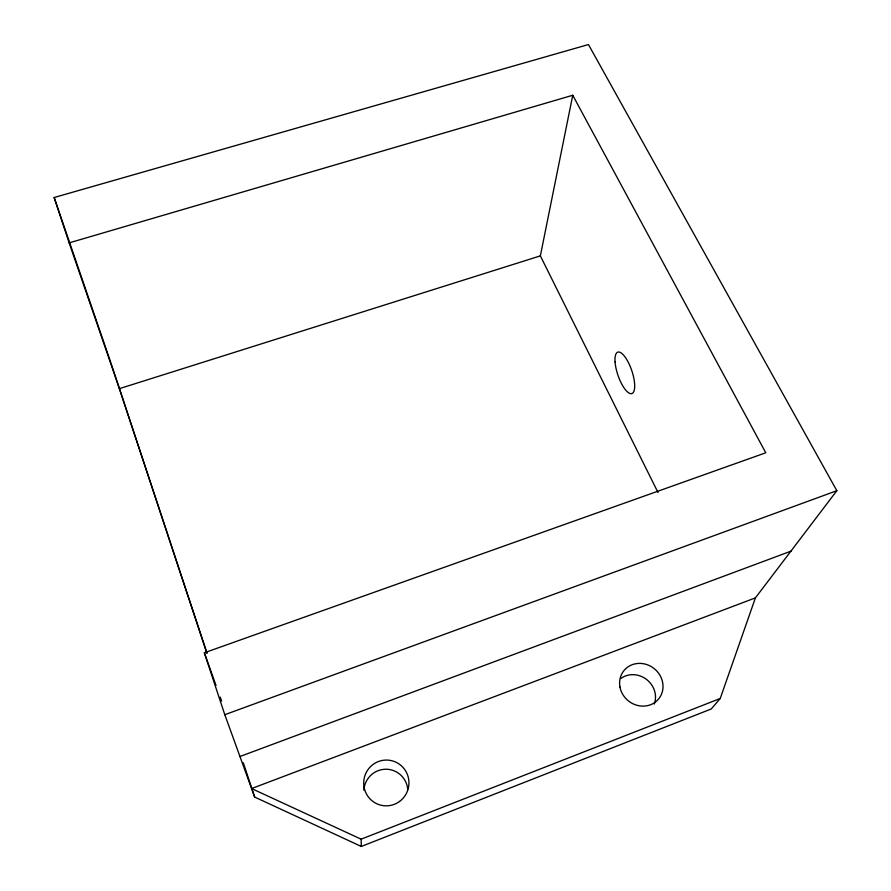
<?xml version="1.0" encoding="UTF-8"?>
<svg xmlns="http://www.w3.org/2000/svg" width="891" height="891" viewBox="0 0 891 891"><rect width="100%" height="100%" fill="white"/><g stroke="black" fill="none" stroke-linecap="round" stroke-linejoin="round"><path stroke-width="1.34" d="M658.015 492.5L540.358 255.873L572.746 95.259L69.153 242.875L54.162 197.512L588.45 44.55L836.838 490.707L755.401 597.883L720.24 698.477L711.263 708.969L361.312 846.45L254.659 797.066L224.799 714.705L204.34 652.791L765.77 452.784L572.746 95.259M755.401 597.883L251.585 788.557L361.133 839.177L720.24 698.477M239.924 756.515L791.13 551.095M224.799 714.705L836.838 490.707M69.153 242.875L119.405 388.643L540.358 255.873M204.34 652.791L216.023 685.391M220.222 697.13L221.625 701.039M110.885 362.882L54.162 197.512M111.319 364.196L207.024 653.226M243.299 762.763L254.659 797.066M119.405 388.643L206.779 652.958M361.133 839.177L361.312 846.45M620.782 678.541A21.83 20.203 40.3 0 1 646.443 679.365A21.83 20.203 40.3 0 1 654.306 704.024M363.851 790.206A22.353 22.03 -81 0 1 385.413 769.234A22.353 22.03 -81 0 1 407.744 789.125M615.068 362.024A21.874 7.284 71.2 0 0 630.884 393.677A21.874 7.284 71.2 0 0 628.556 362.837A21.874 7.284 71.2 0 0 615.068 362.024M399.547 801.466A22.899 22.62 -79.9 0 0 395.615 762.039A22.899 22.62 -79.9 0 0 363.806 785.35A22.899 22.62 -79.9 0 0 399.547 801.466M619.947 686.983A22.398 20.66 39.2 0 0 655.408 702.052A22.398 20.66 39.2 0 0 648.548 665.232A22.398 20.66 39.2 0 0 619.947 686.983"/></g></svg>
